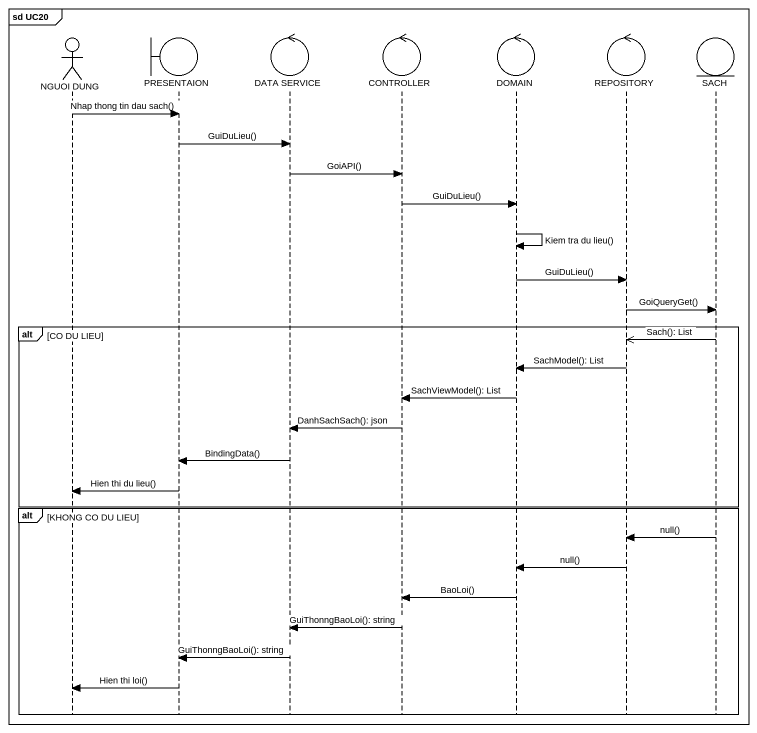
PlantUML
@startuml
mainframe sd UC20
hide footbox
actor "NGUOI DUNG" as NGUOI_DUNG
boundary PRESENTAION
control "DATA SERVICE" as DATA_SERVICE
control CONTROLLER
control DOMAIN
control REPOSITORY
entity SACH

NGUOI_DUNG -> PRESENTAION : Nhap thong tin dau sach()
PRESENTAION -> DATA_SERVICE : GuiDuLieu()
DATA_SERVICE -> CONTROLLER : GoiAPI()
CONTROLLER -> DOMAIN : GuiDuLieu()
DOMAIN -> DOMAIN : Kiem tra du lieu()
DOMAIN -> REPOSITORY : GuiDuLieu()
REPOSITORY -> SACH : GoiQueryGet()
alt CO DU LIEU
  SACH ->> REPOSITORY : Sach(): List
  REPOSITORY -> DOMAIN : SachModel(): List
  DOMAIN -> CONTROLLER : SachViewModel(): List
  CONTROLLER -> DATA_SERVICE : DanhSachSach(): json
  DATA_SERVICE -> PRESENTAION : BindingData()
  PRESENTAION -> NGUOI_DUNG : Hien thi du lieu()
end
alt KHONG CO DU LIEU
  SACH -> REPOSITORY : null()
  REPOSITORY -> DOMAIN : null()
  DOMAIN -> CONTROLLER : BaoLoi()
  CONTROLLER -> DATA_SERVICE : GuiThonngBaoLoi(): string
  DATA_SERVICE -> PRESENTAION : GuiThonngBaoLoi(): string
  PRESENTAION -> NGUOI_DUNG : Hien thi loi()
end
@enduml
